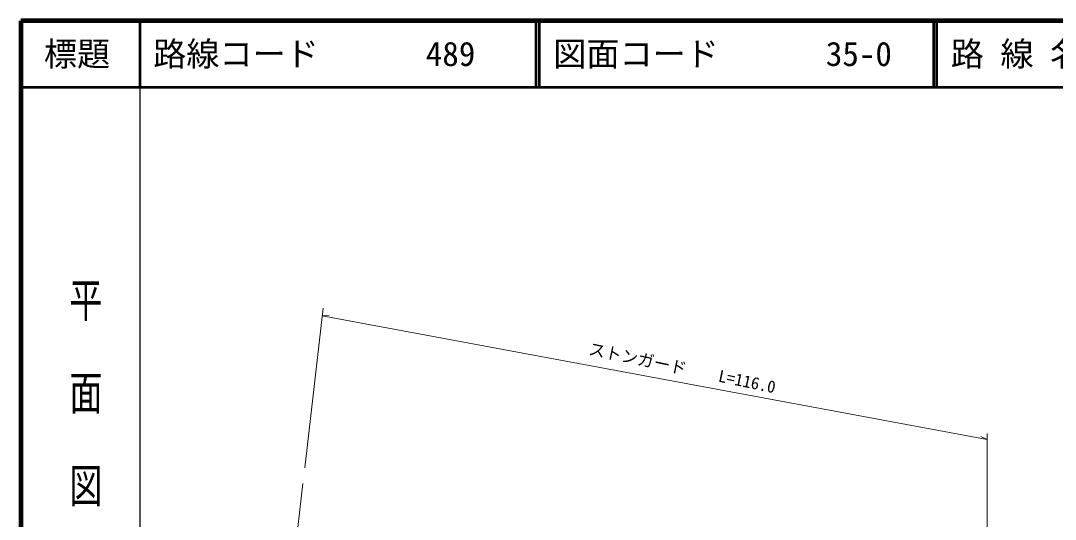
# Model space of a CAD drawing. Units: millimetres, scale not verified. Extents: x 40000 to 680000, y 20000 to 380000.
# Drawn here: x 40000 to 196157, y 304822 to 380000 of the extents above; entities that cross this region are included whole.
import ezdxf
from ezdxf.enums import TextEntityAlignment as Align

# ---------------------------------------------------------------- set-up
doc = ezdxf.new("R2010")
doc.units = ezdxf.units.MM
doc.header["$LTSCALE"] = 1000
for name, color, linetype, lineweight in [('M-BMK-SRVR', 3, 'Continuous', 13), ('M-STR-HTXT', 7, 'Continuous', 13), ('M-TTL', 2, 'Continuous', 140), ('M-TTL-BAND', 7, 'Continuous', 25), ('M-TTL-LINE', 7, 'Continuous', 50)]:
    doc.layers.add(name, color=color, linetype=linetype, lineweight=lineweight)
doc.layers.add('M-TTL-TXT', color=7, linetype='Continuous')
doc.styles.add('@ＭＳ ゴシック', font='')
doc.styles.add('ＭＳ ゴシック', font='')
doc.styles.get('@ＭＳ ゴシック').set_extended_font_data('@MS Gothic')
doc.styles.get('ＭＳ ゴシック').set_extended_font_data('MS Gothic')

msp = doc.modelspace()

# ---------------------------------------------------------------- linework, layer by layer
at = {"layer": 'M-BMK-SRVR'}
msp.add_line((82587, 310226), (79897, 287047), dxfattribs=at)
at = {"layer": 'M-STR-HTXT'}
for p, q in [((85654, 336662), (82861, 312594)), ((85521, 335514), (86550, 335577)), ((85521, 335514), (185871, 316863)), ((185871, 316863), (184933, 317292)), ((185871, 275672), (185871, 317739))]:
    msp.add_line(p, q, dxfattribs=at)
at = {"layer": 'M-TTL'}
for p, q in [((40000, 380000), (40000, 20000)), ((680000, 380000), (40000, 380000))]:
    msp.add_line(p, q, dxfattribs=at)
at = {"layer": 'M-TTL-BAND'}
msp.add_line((58000, 370000), (58000, 20000), dxfattribs=at)
at = {"layer": 'M-TTL-LINE'}
for p, q in [((58000, 380000), (58000, 370000)), ((117750, 380000), (117750, 370000)), ((118250, 380000), (118250, 370000)), ((177750, 380000), (177750, 370000)), ((178250, 380000), (178250, 370000)), ((40000, 370000), (680000, 370000))]:
    msp.add_line(p, q, dxfattribs=at)

# ---------------------------------------------------------------- texts
at = {"layer": 'M-STR-HTXT', "style": 'ＭＳ ゴシック'}
msp.add_text('ストンガード\u3000\u3000L=116.0', height=1833, rotation=348.209, dxfattribs=at).set_placement((125495, 329143), align=Align.BOTTOM_LEFT)
at = {"layer": 'M-TTL-BAND', "style": '@ＭＳ ゴシック', "width": 1.4}
msp.add_text('平  面  図', height=3666, rotation=270, dxfattribs=at).set_placement((49777, 306475), align=Align.MIDDLE_RIGHT)
at = {"layer": 'M-TTL-TXT', "style": 'ＭＳ ゴシック'}
msp.add_text('標題', height=3666, dxfattribs=at).set_placement((48500, 375000), align=Align.MIDDLE_CENTER)
for s, p in [('路線コード', (60000, 375000)), ('489', (101142, 375000)), ('図面コード', (120380, 375000)), ('35-0', (161521, 375000)), ('路 線 名', (180380, 375000))]:
    msp.add_text(s, height=3666, dxfattribs=at).set_placement(p, align=Align.MIDDLE_LEFT)

doc.saveas('drawing.dxf')
